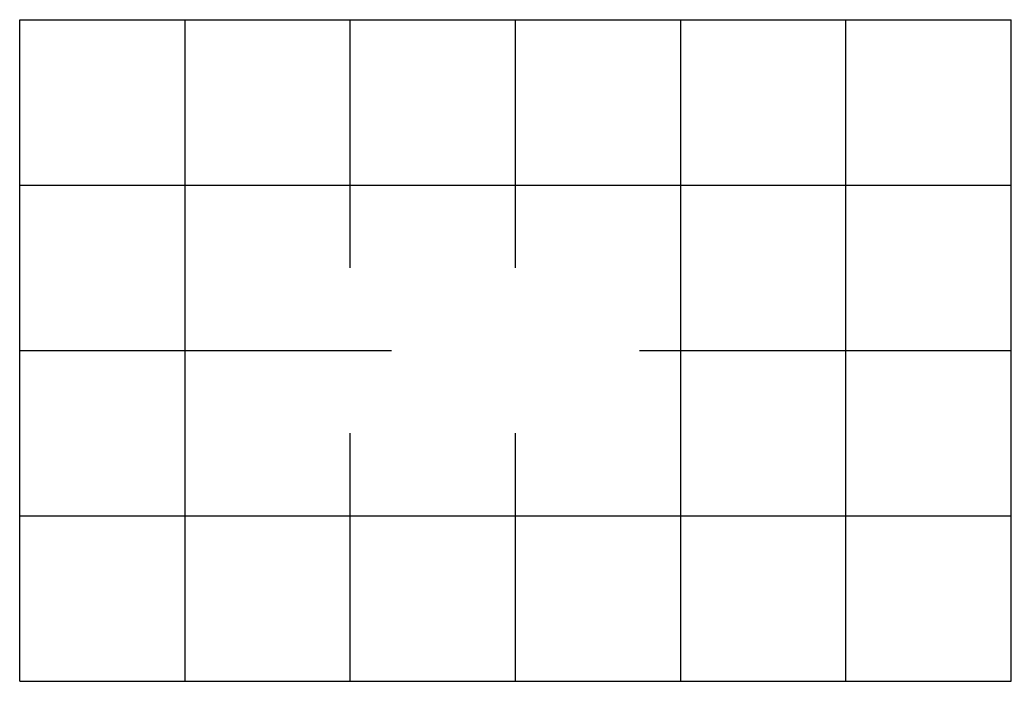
# Model space of a CAD drawing. Header units: metres. Extents: x 0 to 36, y 0 to 24.
import ezdxf

# ---------------------------------------------------------------- set-up
doc = ezdxf.new("R2010")
doc.units = ezdxf.units.M

msp = doc.modelspace()

# ---------------------------------------------------------------- linework, layer by layer
at = {"layer": 'WALLS'}
for p, q in [((0, 24), (36, 24)), ((0, 0), (0, 24)), ((6, 0), (6, 24)), ((12, 15), (12, 24)), ((18, 15), (18, 24)), ((24, 0), (24, 24)), ((30, 0), (30, 24)), ((36, 0), (36, 24)), ((0, 18), (36, 18)), ((0, 12), (13.5, 12)), ((22.5, 12), (36, 12)), ((12, 0), (12, 9)), ((18, 0), (18, 9)), ((0, 6), (36, 6)), ((0, 0), (36, 0))]:
    msp.add_line(p, q, dxfattribs=at)

doc.saveas('drawing.dxf')
